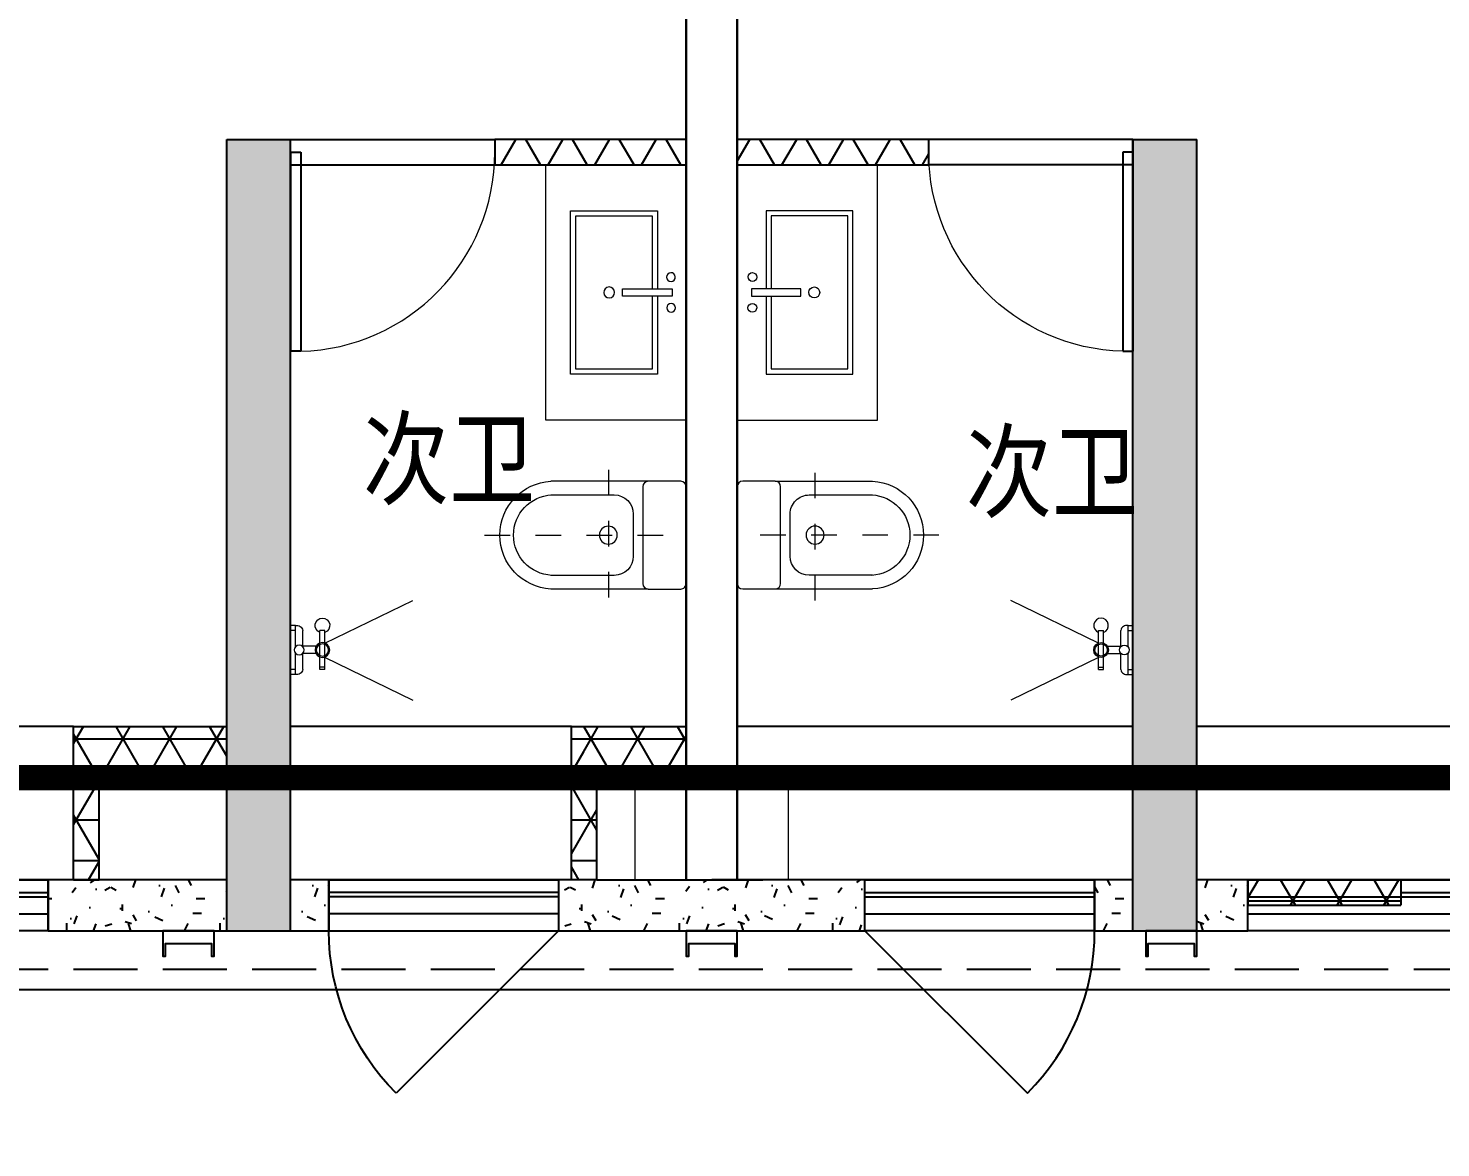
# Model space of a CAD drawing. Extents: x 512858 to 514372, y -232486 to -231710.
# Drawn here: x 513793.05 to 513798.58, y -231988.37 to -231983.99 of the extents above; entities that cross this region are included whole.
import ezdxf

# ---------------------------------------------------------------- set-up
doc = ezdxf.new("R2010")
doc.units = 0
doc.header["$LTSCALE"] = 1000
for name, pattern in [('3、6#-腰线-标准层$0$DASH', [0.35, 0.25, -0.1]), ('A1户型$1$CACHE2', [0.1875, 0.125, -0.0625]), ('A1户型$1$DASH', [0.35, 0.25, -0.1]), ('A2户型$1$CACHE2', [0.1875, 0.125, -0.0625]), ('A2户型$1$DASH', [0.35, 0.25, -0.1])]:
    doc.linetypes.add(name, pattern=pattern)
doc.layers.get('0').update_dxf_attribs({"color": 252})
for name, color, linetype in [('3、6#-腰线-标准层$0$板边线', 252, 'Continuous'), ('6#-造型-1F（实施版）金属型材-METAL-S', 253, 'Continuous'), ('6#-造型-深灰色铝合金百叶', 252, 'Continuous'), ('A-ANNO-100-TXT', 252, 'Continuous'), ('A1户型$1$A-DOOR', 252, 'Continuous'), ('A1户型$1$A-METAL-E', 252, 'Continuous'), ('A1户型$1$A-PART-S', 252, 'Continuous'), ('A1户型$1$A-PATT-COLU', 252, 'Continuous'), ('A1户型$1$A-STR-CONC-B', 252, 'Continuous'), ('A1户型$1$A-STR-CONC-E', 252, 'Continuous'), ('A1户型$1$A-STR-CONC-H', 252, 'A1户型$1$CACHE2'), ('A1户型$1$A-WALL-S', 252, 'Continuous'), ('A1户型$1$A-WINDOW', 252, 'Continuous'), ('A2户型$1$A-DOOR', 252, 'Continuous'), ('A2户型$1$A-METAL-E', 252, 'Continuous'), ('A2户型$1$A-PART-S', 252, 'Continuous'), ('A2户型$1$A-PATT-COLU', 252, 'Continuous'), ('A2户型$1$A-STR-CONC-B', 252, 'Continuous'), ('A2户型$1$A-STR-CONC-E', 252, 'Continuous'), ('A2户型$1$A-STR-CONC-H', 252, 'A2户型$1$CACHE2'), ('A2户型$1$A-WALL-S', 252, 'Continuous'), ('A2户型$1$A-WINDOW', 252, 'Continuous'), ('看线', 253, 'Continuous')]:
    doc.layers.add(name, color=color, linetype=linetype)
for name, color, linetype, lineweight in [('A1户型$1$AE-FURN-MOVE', 252, 'Continuous', 20), ('A2户型$1$AE-FURN-MOVE', 252, 'Continuous', 20), ('面积-计容-住宅-1', 1, 'Continuous', 0)]:
    doc.layers.add(name, color=color, linetype=linetype, lineweight=lineweight)
doc.styles.add('TYDG_02', font='TSSDENG.shx', dxfattribs={"width": 0.8, "bigfont": 'hztxt.shx'})
pattern_1 = [(0, (0, 0), (0, 158.75), []), (60, (0, 0), (-137.4815328507796, 79.37500000000001), []), (120, (0, 0), (-137.4815328507796, -79.37499999999996), [])]
pattern_2 = [(0, (177, -183), (300, 600), [0, -600]), (0, (-174, -264), (300, 600), [0, -600]), (0, (21, -270), (300, 600), [0, -600]), (0, (234, -93), (300, 600), [0, -600]), (0, (-15, -300), (300, 600), [0, -600]), (0, (294, 285), (300, 600), [0, -600]), (0, (111, 237), (300, 600), [0, -600]), (0, (207, 162), (300, 600), [0, -600]), (0, (-282, 150), (300, 600), [0, -600]), (0, (12, 123), (300, 600), [0, -600]), (0, (-102, -30), (300, 600), [0, -600]), (0, (-96, -255), (300, 600), [0, -600]), (0, (129, -279), (300, 600), [0, -600]), (0, (294, -15), (300, 600), [0, -600]), (0, (-267, -108), (300, 600), [0, -600]), (0, (-216, -6), (300, 600), [0, -600]), (0, (18, -48), (300, 600), [0, -600]), (0, (-66, -135), (300, 600), [0, -600]), (0, (-114, 63), (300, 600), [0, -600]), (0, (-39, 288), (300, 600), [0, -600]), (0, (-243, -234), (300, 600), [0, -600]), (0, (87, 165), (300, 600), [0, -600]), (0, (-192, 174), (300, 600), [0, -600]), (0, (-240, 252), (300, 600), [0, -600]), (130.601294, (257.142858, 97.142856), (-1499.999983430985, 1800.000007869767), [26.341554, -11037.111]), (18.4349488, (214.285716, 108.571428), (1499.99999446807, 599.9999955732223), [27.10524, -3767.6279]), (90, (214.285716, 82.857144), (300.0000000000001, 600), [25.714284, -1174.28565]), (161.565051, (240, 74.285712), (-1500.000007552608, 599.9999552724113), [27.10524, -3767.6279]), (53.1301023, (240, 74.285712), (300.0000005671201, 599.9999997164399), [28.57143, -2971.4285]), (135, (262.857144, -231.42852), (-300.0000362661431, 599.9999593952012), [24.24366, -1672.8126]), (45, (228.571428, -231.42852), (299.999998082377, 599.9999975789675), [24.24366, -1672.8126]), (135, (245.714286, -248.57142), (-300.0000362661431, 599.9999593952012), [24.24366, -1672.8126]), (45, (245.714286, -248.57142), (299.999998082377, 599.9999975789675), [24.24366, -1672.8126]), (116.565051, (-25.71426, 171.428574), (-5.21929867325e-05, 1199.999967353521), [31.943826, -638.8765000000001]), (180, (-39.99995999999999, 199.999998), (-299.9999999999999, 600), [34.285716, -565.71425]), (63.43494880000001, (-88.57139999999998, 171.428574), (2.7161453531e-06, 1199.999994186336), [31.943826, -638.8765000000001]), (116.565051, (-74.2857, 142.857144), (-5.21929867325e-05, 1199.999967353521), [31.943826, -638.8765000000001]), (0, (-74.2857, 142.857144), (300, 600), [34.285716, -565.71425]), (63.43494880000001, (-39.99995999999999, 142.857144), (2.7161453531e-06, 1199.999994186336), [31.943826, -638.8765000000001]), (107.102728, (199.999998, -31.42854000000001), (-899.9999655924546, 3000.000004840143), [38.861346, -16282.9025]), (143.972626, (188.571426, 5.714286), (-5699.99992773809, 4199.999995246334), [38.861346, -8122.02]), (180, (157.142856, 28.57143), (-299.9999999999999, 600), [37.142856, -562.8571]), (36.02737329999999, (88.57142999999999, 5.714286), (5699.999957876589, 4199.999954722195), [38.861346, -8122.02]), (71.56505109999999, (77.142858, -28.5714), (900.0000046203285, 2999.99999483479), [36.140316, -3758.5928]), (107.102728, (88.57142999999999, -65.71428), (-899.9999655924546, 3000.000004840143), [38.861346, -16282.9025]), (143.972626, (120, -88.57139999999998), (-5699.99992773809, 4199.999995246334), [38.861346, -8122.02]), (0, (120, -88.57139999999998), (300, 600), [37.142856, -562.8571]), (36.02737329999999, (157.142856, -88.57139999999998), (5699.999957876589, 4199.999954722195), [38.861346, -8122.02]), (71.56505109999999, (188.571426, -65.71428), (900.0000046203285, 2999.99999483479), [36.140316, -3758.5928]), (150.255118, (205.714284, 248.571426), (-900.0000021301363, 599.9999925650195), [23.03502, -4814.319600000001]), (90, (185.714286, 237.14286), (300.0000000000001, 600), [22.857144, -1177.14275]), (29.7448813, (185.714286, 237.14286), (900.0000005300184, 599.9999971978212), [23.03502, -4814.319600000001]), (116.565051, (65.714286, -177.14286), (-5.21929867325e-05, 1199.999967353521), [31.943826, -638.8765000000001]), (168.690067, (51.428574, -148.5714), (-2700.000002003099, 599.9999849441089), [29.137254, -6089.685500000001]), (41.18592510000001, (0, -162.8571), (7499.999954558658, 6599.999942288418), [30.371844, -12725.802]), (90, (0, -191.42856), (300.0000000000001, 600), [28.57143, -1171.4285]), (138.814074, (22.857144, -211.42854), (-7499.999866690215, 6600.000042036299), [30.371844, -12725.802]), (16.6992442, (22.857144, -211.42854), (9899.99992551639, 2999.999968578065), [29.82945, -12498.5375]), (60.94539590000002, (51.428574, -202.85712), (299.9999992038756, 599.9999946927048), [29.416086, -12325.3395]), (109.983106, (-185.71428, 74.285712), (-1500.00000564993, 4199.999988885022), [33.44200199999999, -14012.1975]), (155.556045, (-197.14284, 105.714288), (-3900.000014866057, 1799.999962602966), [34.522986, -14465.1315]), (24.4439547, (-259.99998, 105.714288), (3900.000001945477, 1799.999991342401), [34.522986, -14465.1315]), (70.0168934, (-271.42854, 74.285712), (1500.000004522143, 4199.999989580724), [33.442002, -14012.1975]), (109.983106, (-259.99998, 42.857142), (-1500.00000564993, 4199.999988885022), [33.44200199999999, -14012.1975]), (160.016893, (-228.57138, 31.42857), (-1500.00000088163, 599.9999726666744), [33.442002, -6989.377500000001]), (19.9831065, (-228.57138, 31.42857), (1499.999991764409, 599.9999990480279), [33.442002, -6989.377500000001]), (70.0168934, (-197.14284, 42.857142), (1500.000004522143, 4199.999989580724), [33.442002, -14012.1975]), (122.005383, (37.142856, 19.999998), (-300.00004026147, 599.9999693707862), [26.954232, -5633.434]), (18.4349488, (-2.85714, 34.285716), (1499.99999446807, 599.9999955732223), [27.10524, -3767.6279]), (90, (-2.85714, 8.571426), (300.0000000000001, 600), [25.714284, -1174.28565]), (161.565051, (22.857144, 0), (-1500.000007552608, 599.9999552724113), [27.10524, -3767.6279]), (54.46232220000002, (22.857144, 0), (2099.999996957259, 2999.999995506066), [24.57807, -10298.2115]), (116.565051, (-137.14284, -125.71428), (-5.21929867325e-05, 1199.999967353521), [31.943826, -638.8765000000001]), (180, (-151.42854, -97.14282), (-299.9999999999999, 600), [31.42857, -568.5714]), (59.03624339999999, (-199.99998, -125.71428), (300.0000009765315, 599.9999970877775), [33.31972799999999, -6963.821999999998]), (120.963756, (-182.85714, -154.28568), (-300.0000409979644, 599.9999724465997), [33.319728, -6963.821999999999]), (0, (-182.85714, -154.28568), (300, 600), [31.42857, -568.5714]), (63.43494880000001, (-151.42854, -154.28568), (2.7161453531e-06, 1199.999994186336), [31.943826, -638.8765000000001])]

# ---------------------------------------------------------------- blocks, each defined once
blk = doc.blocks.new('2新147A2户型$0$6986586658ff3d')
at = {"layer": 'A2户型$1$AE-FURN-MOVE'}
for p, q in [((-100.8000000000466, 76.8000000002794), (-81.60000000009313, 76.8000000002794)), ((-100.7999999998137, -76.79999999981374), (-100.8000000000466, 76.8000000002794)), ((-81.5999999998603, -76.79999999981374), (-81.60000000009313, 76.8000000002794)), ((-14.39999999990687, 12.69960630335845), (-14.39999999990687, 76.79999996651895)), ((14.39999992749654, 96.00000000023283), (33.60000000009313, 96.00000000023283)), ((14.39999999990687, 12.69960627146065), (14.4000000001397, 96.00000000023283)), ((14.4000000001397, 76.8000000002794), (33.60000000009313, 76.8000000002794)), ((-66.25846837065183, 14.39999999990687), (-12.69960628706031, 14.39999999990687)), ((12.69960628729314, 14.4000000001397), (14.4000000001397, 14.4000000001397)), ((-66.258468370419, -14.39999999990687), (-12.69960629497655, -14.39999999990687)), ((-14.39999999990687, -76.79999996651895), (-14.39999999990687, -12.69960630335845)), ((12.69960629544221, -14.39999999967404), (14.4000000001397, -14.39999999967404)), ((14.39999999990687, -95.99999999976717), (14.39999999990687, -12.69960627099499)), ((-100.7999999998137, -67.19999999995343), (-81.60000000009313, -67.20000000018626)), ((-100.7999999998137, -76.79999999981374), (-81.5999999998603, -76.79999999981374)), ((14.4000000001397, -76.7999999995809), (33.5999999998603, -76.7999999995809)), ((14.40000001108274, -95.99999999976717), (33.5999999998603, -95.99999999953434))]:
    blk.add_line(p, q, dxfattribs=at)
for points in [[(-100.7999999995809, 27.15290039801039), (-444.8149358539376, 193.7543856438715)], [(-99.28472210257314, -27.64194762450643), (-444.8149358532391, -197.069886776153)]]:
    blk.add_lwpolyline(points, dxfattribs=at)
for centre, radius in [((-91.1999999997206, 2.328306e-10), 28.79999999999999), ((-91.1999999997206, 2.328306e-10), 23.99999999999999), ((0, 2.328306e-10), 19.2)]:
    blk.add_circle(centre, radius, dxfattribs=at)
for centre, radius, start, end in [((-91.19999999995343, 96.0000000053551), 28.79999999999999, 289.4712206301563, 250.5287793572664), ((9.529881745344028, 72.1051773831714), 24.38607388944711, 78.48005776720825, 168.9000772847705), ((9.529881745344028, -72.10517738224007), 24.38607388944711, 191.0999227152295, 281.5199422485274)]:
    blk.add_arc(centre, radius, start, end, dxfattribs=at)
blk = doc.blocks.new('2新148A2户型$0$A$C44931540')
at = {"layer": 'A2户型$1$AE-FURN-MOVE', "extrusion": (0.001411355736699266, -2.826872901303822e-05, 0.9999990036374354)}
blk.add_lwpolyline([(3.9897237284e-06, 1000.00002311074), (-549.9989004516492, 999.9999792237668), (-549.9989044413729, -4.38869403901e-05), (0, 0)], close=True, dxfattribs=at)
for points, elevation in [([(-112.9724478468072, 513.6677774788933), (-112.9724478468072, 819.2215347021247), (-452.9717705924356, 819.2215075719511), (-452.9717705924938, 179.3611052876958), (-112.9724478468072, 179.3611324178913), (-112.9724478468363, 484.9148896211283)], -0.0014134364505641), ([(-132.9724080082942, 513.6677758830243), (-132.9724080082942, 799.2215331221961), (-432.9718104309486, 799.2215091838405), (-432.9718104309777, 199.3611068676427), (-132.9724080082942, 199.3611308059402), (-132.9724080083234, 484.9148880252592)], -0.001413436450543)]:
    blk.add_lwpolyline(points, dxfattribs=dict(at, elevation=elevation))
at = {"layer": 'A2户型$1$AE-FURN-MOVE', "extrusion": (0.001411355736699266, -2.826872901303822e-05, 0.9999990036374354), "elevation": -0.0014134364505937}
blk.add_lwpolyline([(-249.3888331852561, 484.9148787357938), (-55.40215224509286, 484.9148942149149), (-55.40215224515108, 513.66778207268), (-249.388833185227, 513.6677665935443)], close=True, dxfattribs=at)
at = {"layer": 'A2户型$1$AE-FURN-MOVE'}
for centre, major_axis, ratio, start_param, end_param in [((-59.01222893525847, 559.7095077006345), (0.342412836543168, 17.09543860000018), 0.9999990036374355, -1.550769539253337, 4.732415767926249), ((-301.5959025631019, 499.2913307312921), (0.4280160456305428, 21.36929825000121), 0.9999990036374353, -1.550769539255603, 4.732415767923984), ((-59.72046694415623, 438.9196597881056), (0.342412836543168, 17.09543860000018), 0.9999990036374355, -1.550769539253337, 4.732415767926249)]:
    blk.add_ellipse(centre, major_axis=major_axis, ratio=ratio, start_param=start_param, end_param=end_param, dxfattribs=at)
blk = doc.blocks.new('2新144A2户型$0$69865866586652f-nezb')
at = {"color": 250, "linetype": 'A2户型$1$DASH', "ltscale": 0.2}
for p, q in [((296756.9578622218, 367900.9433866178), (296756.9578622218, 367110.7504130057)), ((296501.2078622218, 367415.7504130056), (297012.7078622218, 367415.7504130055))]:
    blk.add_line(p, q, dxfattribs=at)
for p, q in [((296545.8864336504, 367259.3218415772), (296545.8864336504, 367640.6232263052)), ((296968.0292907933, 367259.3218415772), (296968.0292907933, 367640.6232263052))]:
    blk.add_line(p, q)
at = {"color": 250}
blk.add_lwpolyline([(296599.457862222, 367640.6232263052), (296599.4578622216, 367392.9732391588, 0.4142135623731237), (296674.4578622217, 367317.9732391588), (296839.4578622218, 367317.9732391588, 0.4142135623730951), (296914.4578622218, 367392.9732391588), (296914.457862222, 367640.6232263052)], format="xyb", dxfattribs=at)
blk.add_lwpolyline([(296545.8864336504, 367259.3218415772, -0.4142135623731278), (296567.3150050789, 367280.7504130056), (296946.6007193646, 367280.7504130055, -0.4142135623729595), (296968.0292907933, 367259.3218415769), (296968.0292907933, 367132.1789844341, -0.4142135623732138), (296946.6007193647, 367110.7504130055), (296567.3150050788, 367110.7504130057, -0.4142135623730951), (296545.8864336504, 367132.1789844343)], format="xyb", close=True)
blk.add_circle((296756.9578622218, 367415.7504130056), 35.15279190794223, dxfattribs=at)
blk.add_arc((296756.9578622218, 367629.3797336624), 211.3706793431093, 3.049187633399159, 176.9508123666008)
blk.add_arc((296756.9578622218, 367629.3797336624), 157.7992507716807, 3.049187633399159, 176.9508123666008, dxfattribs=at)
blk = doc.blocks.new('2新139A2户型$0$$DorLib2D$00000114')
at = {"color": 0}
blk.add_line((0.4999999999999964, 3.6e-15), (-0.2071067811864751, 0.7071067811864857), dxfattribs=at)
blk.add_arc((0.5000000000013856, -1.1546e-12), 1.000000000001696, 135, 180, dxfattribs=at)
blk = doc.blocks.new('2新142A2户型$0$$TCHSYS$WIN2D')
for p, q in [((-0.5, 0.5), (0.5, 0.5)), ((-0.5, 0.5), (-0.4999999999999999, -0.5)), ((0.5, 0.5), (0.4999999999999998, -0.5)), ((0.5, 0.1666666666666666), (-0.5, 0.1666666666666666)), ((0.5, -0.1666666666666667), (-0.5, -0.1666666666666667)), ((-0.4999999999999999, -0.5), (0.5, -0.5))]:
    blk.add_line(p, q)
blk = doc.blocks.new('2新137A2户型$0$$DorLib2D$00000001')
for p, q in [((0.45, 0.9750000000000001), (0.5000000000000002, 0.9750000000000001)), ((0.45, 0), (0.45, 0.9750000000000001)), ((0.5, 0), (0.5, 0.9750000000000001)), ((0.5, 0), (0.45, 0))]:
    blk.add_line(p, q)
at = {"lineweight": 13}
blk.add_arc((0.475, 0), 0.975, 91.4692835813538, 180, dxfattribs=at)
blk = doc.blocks.new('2新135A2户型')
at = {"layer": 'A2户型$1$A-PATT-COLU'}
h = blk.add_hatch(dxfattribs=at)
h.set_pattern_fill('NET3', color=256, scale=50, style=0)
h.set_pattern_definition(pattern_1)
h.paths.add_polyline_path([(-60462.02439775183, 165602.2368230212), (-59712.02440485897, 165602.2369047614), (-59712.02441575761, 165702.2369047613), (-60462.02440166736, 165702.2368230213)])
for points in [[(-58912.02434097696, 165602.2370082821), (-58662.02434097696, 165602.2370082821), (-58662.02434097696, 165702.2359415427), (-58912.02434097696, 165702.2359415427)], [(-58912.02434097693, 162702.2359415427), (-58662.02434097693, 162702.2359415427), (-58662.02434097696, 165602.2370082821), (-58912.02434097696, 165602.2370082821)], [(-58662.02434097693, 162602.2359415427), (-58662.02434097693, 162702.2359415427), (-58912.02434097693, 162702.2359415427), (-58912.02434097693, 162602.2359415427)]]:
    blk.add_hatch(color=256, dxfattribs=at).paths.add_polyline_path(points)
h = blk.add_hatch(dxfattribs=at)
h.set_pattern_fill('加气混凝土', color=256, scale=50, style=0)
h.set_pattern_definition(pattern_2)
h.paths.add_polyline_path([(-60762.02428420165, 162802.2359415427), (-60762.02428420165, 162602.2359415427), (-60562.02428420165, 162602.2359415427), (-60562.02428420165, 162802.2359415427)])
h = blk.add_hatch(dxfattribs=at)
h.set_pattern_fill('加气混凝土', color=256, scale=50, style=0)
h.set_pattern_definition(pattern_2)
h.paths.add_polyline_path([(-60562.02428420165, 162602.2359415427), (-59962.02434097529, 162602.2359415418), (-59962.02434097529, 162802.2359415417), (-60562.02428420165, 162802.2359415427)])
h = blk.add_hatch(dxfattribs=at)
h.set_pattern_fill('加气混凝土', color=256, scale=50, style=0)
h.set_pattern_definition(pattern_2)
h.paths.add_polyline_path([(-58912.02434099197, 162802.2359415428), (-59062.02434097767, 162802.2359415418), (-59062.02434097767, 162602.2359415417), (-58912.02434099197, 162602.2359415425)])
h = blk.add_hatch(dxfattribs=at)
h.set_pattern_fill('加气混凝土', color=256, scale=50, style=0)
h.set_pattern_definition(pattern_2)
h.paths.add_polyline_path([(-58662.0243409729, 162602.2359415429), (-58462.02426095247, 162602.2359415427), (-58462.02426095247, 162802.2359415424), (-58662.0243409729, 162802.2359415424)])
h = blk.add_hatch(dxfattribs=at)
h.set_pattern_fill('NET3', color=256, scale=50, style=0)
h.set_pattern_definition(pattern_1)
h.paths.add_polyline_path([(-58462.02434097588, 162702.235934782), (-57862.02434097588, 162702.235934782), (-57862.02434097588, 162802.235934782), (-58462.02434097588, 162802.235934782)])
at = {"layer": 'A2户型$1$A-DOOR'}
for p, q in [((-58912.02441575902, 165702.2369919509, 1.367761088850492), (-59712.02441575902, 165702.2369047618, 1.367761088850492)), ((-58912.02440486038, 165602.2369919509, 1.367761088850492), (-59712.02440486038, 165602.2369047618, 1.367761088850492))]:
    blk.add_line(p, q, dxfattribs=at)
at = {"layer": 'A2户型$1$A-METAL-E'}
for points in [[(-59962.02434097696, 162802.2359415427), (-59062.02434097696, 162802.2359415427)], [(-57862.02434097588, 162802.235934782), (-56062.02426527831, 162802.2360169707)], [(-59962.02434097696, 162752.2359415427), (-59062.02434097696, 162752.2359415427)], [(-57862.02433881303, 162752.235934782), (-56062.02426311544, 162752.2360169707)]]:
    blk.add_lwpolyline(points, dxfattribs=at)
at = {"layer": 'A2户型$1$A-PART-S'}
for p, q in [((-60762.02428420165, 162802.2359415427), (-60562.02428420165, 162802.2359415427)), ((-59962.02434097529, 162802.2359415417), (-60562.02428420165, 162802.2359415427)), ((-59962.02434097529, 162602.2359415418), (-59962.02434097529, 162802.2359415417)), ((-58912.02434099197, 162802.2359415428), (-59062.02434097767, 162802.2359415418)), ((-59062.02434097767, 162802.2359415418), (-59062.02434097767, 162602.2359415417)), ((-58462.02426095247, 162802.2359415424), (-58662.0243409729, 162802.2359415424)), ((-58462.02426095247, 162602.2359415427), (-58462.02426095247, 162802.2359415424)), ((-60762.02428420165, 162602.2359415427), (-60562.02428420165, 162602.2359415427)), ((-60562.02428420165, 162602.2359415427), (-59962.02434097529, 162602.2359415418)), ((-59062.02434097767, 162602.2359415417), (-58912.02434099197, 162602.2359415425)), ((-58662.0243409729, 162602.2359415429), (-58462.02426095247, 162602.2359415427))]:
    blk.add_line(p, q, dxfattribs=at)
at = {"layer": 'A2户型$1$A-STR-CONC-B'}
for p, q in [((-58912.02434097696, 165602.2370082821), (-58912.02434097696, 165702.2359415427)), ((-58912.02434097696, 165702.2359415427), (-58662.02434097696, 165702.2359415427)), ((-58662.02434097696, 165602.2370082821), (-58662.02434097696, 165702.2359415427)), ((-58912.02434097693, 162702.2359415427), (-58912.02434097696, 165602.2370082821)), ((-58662.02434097693, 162702.2359415427), (-58662.02434097696, 165602.2370082821)), ((-58912.02434097693, 162602.2359415427), (-58912.02434097693, 162702.2359415427)), ((-58662.02434097693, 162602.2359415427), (-58662.02434097693, 162702.2359415427)), ((-58912.02434097693, 162602.2359415427), (-58662.02434097693, 162602.2359415427))]:
    blk.add_line(p, q, dxfattribs=at)
at = {"layer": 'A2户型$1$A-STR-CONC-E'}
for points in [[(-58912.02434097695, 163402.2359415425), (-60462.02434097696, 163402.2359415425)], [(-55962.0242869069, 163402.2359458683), (-58662.02434097695, 163402.2359415425)]]:
    blk.add_lwpolyline(points, dxfattribs=at)
at = {"layer": 'A2户型$1$A-STR-CONC-H', "linetype": 'A2户型$1$DASH'}
for points in [[(-58912.02434097693, 163202.2359415425), (-60462.02434097696, 163202.2359415425)], [(-55962.0242869069, 163202.2359458683), (-58662.02434097695, 163202.2359415425)]]:
    blk.add_lwpolyline(points, dxfattribs=at)
at = {"layer": 'A2户型$1$A-WALL-S'}
for p, q in [((-60662.02446040154, 167202.2341420491), (-60662.02439775225, 165602.2368081967)), ((-60462.02446040048, 167202.2341420491), (-60462.02439775225, 165602.2368160278)), ((-59712.02441575761, 165702.2369047613), (-60462.02440166736, 165702.2368230213)), ((-59712.02440485897, 165602.2369047614), (-59712.02441575761, 165702.2369047613)), ((-58912.02434098423, 165702.2369919502), (-58912.02434098423, 165602.2369919502)), ((-60662.02439775225, 165602.2368081967), (-60662.02428811686, 162802.2359415436)), ((-60462.02439775183, 165602.2368230212), (-59712.02440485897, 165602.2369047614)), ((-60462.02439775225, 165602.2368160278), (-60462.02428811675, 162802.2359415436)), ((-58462.02434097588, 162802.235934782), (-57862.02434097588, 162802.235934782)), ((-58462.02434097588, 162802.235934782), (-58462.02434097588, 162702.235934782)), ((-57862.02434097588, 162802.235934782), (-57862.02434097588, 162702.235934782)), ((-58462.02434097588, 162702.235934782), (-57862.02434097588, 162702.235934782))]:
    blk.add_line(p, q, dxfattribs=at)
at = {"layer": 'A2户型$1$AE-FURN-MOVE', "elevation": -0.0240868838926625}
blk.add_lwpolyline([(-60262.17729957215, 162802.1616032343), (-60462.02434097696, 162802.1616032343), (-60462.02434097696, 163202.2359415425), (-60262.17729957215, 163202.2359415425)], close=True, dxfattribs=at)
at = {"extrusion": (0, 0, -1), "xscale": -1, "zscale": -1, "rotation": 180}
blk.add_blockref('2新148A2户型$0$A$C44931540', (60462.17793613765, 165602.2368236824), dxfattribs=at)
at = {"layer": 'A2户型$1$A-DOOR', "xscale": -800, "yscale": 800, "zscale": 100, "rotation": 180.0000062444626}
blk.add_blockref('2新137A2户型$0$$DorLib2D$00000001', (-59312.0244103097, 165652.2369483564), dxfattribs=at)
at = {"layer": 'A2户型$1$A-WINDOW', "yscale": -200, "zscale": 200}
for p, xscale in [((-59512.02434097698, 162702.2359415427), -900), ((-57262.0242609516, 162702.2359415427), -2400)]:
    blk.add_blockref('2新142A2户型$0$$TCHSYS$WIN2D', p, dxfattribs=dict(at, xscale=xscale))
at = {"layer": 'A2户型$1$A-WINDOW', "linetype": 'A2户型$1$CACHE2', "xscale": 900, "yscale": 900, "zscale": -900, "rotation": 180}
blk.add_blockref('2新139A2户型$0$$DorLib2D$00000114', (-59512.02434097696, 162602.2359415427), dxfattribs=at)
at = {"layer": 'A2户型$1$AE-FURN-MOVE', "extrusion": (0, 0, -1), "zscale": -0.9999999999999993, "rotation": 90.00000444296052}
blk.add_blockref('2新144A2户型$0$69865866586652f-nezb', (427572.9511311755, -132604.6922804861), dxfattribs=at)
at = {"layer": 'A2户型$1$AE-FURN-MOVE', "extrusion": (-2.827976156196285e-05, -4.507569148910896e-07, -0.999999999600026), "xscale": -1, "zscale": -1}
blk.add_blockref('2新147A2户型$0$6986586658ff3d', (58945.62427860147, 163702.2359483318, 1.592271358224917), dxfattribs=at)
blk = doc.blocks.new('2新125A1户型$0$69865866586652f-nezb')
at = {"color": 250, "linetype": 'A1户型$1$DASH', "ltscale": 0.2}
for p, q in [((296756.9578622218, 367900.9433866178), (296756.9578622218, 367110.7504130057)), ((296501.2078622218, 367415.7504130056), (297012.7078622218, 367415.7504130055))]:
    blk.add_line(p, q, dxfattribs=at)
for p, q in [((296545.8864336504, 367259.3218415772), (296545.8864336504, 367640.6232263052)), ((296968.0292907933, 367259.3218415772), (296968.0292907933, 367640.6232263052))]:
    blk.add_line(p, q)
at = {"color": 250}
blk.add_lwpolyline([(296599.457862222, 367640.6232263052), (296599.4578622216, 367392.9732391588, 0.4142135623731237), (296674.4578622217, 367317.9732391588), (296839.4578622218, 367317.9732391588, 0.4142135623730951), (296914.4578622218, 367392.9732391588), (296914.457862222, 367640.6232263052)], format="xyb", dxfattribs=at)
blk.add_lwpolyline([(296545.8864336504, 367259.3218415772, -0.4142135623731278), (296567.3150050789, 367280.7504130056), (296946.6007193646, 367280.7504130055, -0.4142135623729595), (296968.0292907933, 367259.3218415769), (296968.0292907933, 367132.1789844341, -0.4142135623732138), (296946.6007193647, 367110.7504130055), (296567.3150050788, 367110.7504130057, -0.4142135623730951), (296545.8864336504, 367132.1789844343)], format="xyb", close=True)
blk.add_circle((296756.9578622218, 367415.7504130056), 35.15279190794223, dxfattribs=at)
blk.add_arc((296756.9578622218, 367629.3797336624), 211.3706793431093, 3.049187633399159, 176.9508123666008)
blk.add_arc((296756.9578622218, 367629.3797336624), 157.7992507716807, 3.049187633399159, 176.9508123666008, dxfattribs=at)
blk = doc.blocks.new('2新129A1户型$0$A$C44931540')
at = {"layer": 'A1户型$1$AE-FURN-MOVE', "extrusion": (0.001411355736699266, -2.826872901303822e-05, 0.9999990036374354)}
blk.add_lwpolyline([(3.9897237284e-06, 1000.00002311074), (-549.9989004516492, 999.9999792237668), (-549.9989044413729, -4.38869403901e-05), (0, 0)], close=True, dxfattribs=at)
for points, elevation in [([(-112.9724478468072, 513.6677774788933), (-112.9724478468072, 819.2215347021247), (-452.9717705924356, 819.2215075719511), (-452.9717705924938, 179.3611052876958), (-112.9724478468072, 179.3611324178913), (-112.9724478468363, 484.9148896211283)], -0.0014134364505641), ([(-132.9724080082942, 513.6677758830243), (-132.9724080082942, 799.2215331221961), (-432.9718104309486, 799.2215091838405), (-432.9718104309777, 199.3611068676427), (-132.9724080082942, 199.3611308059402), (-132.9724080083234, 484.9148880252592)], -0.001413436450543)]:
    blk.add_lwpolyline(points, dxfattribs=dict(at, elevation=elevation))
at = {"layer": 'A1户型$1$AE-FURN-MOVE', "extrusion": (0.001411355736699266, -2.826872901303822e-05, 0.9999990036374354), "elevation": -0.0014134364505937}
blk.add_lwpolyline([(-249.3888331852561, 484.9148787357938), (-55.40215224509286, 484.9148942149149), (-55.40215224515108, 513.66778207268), (-249.388833185227, 513.6677665935443)], close=True, dxfattribs=at)
at = {"layer": 'A1户型$1$AE-FURN-MOVE'}
for centre, major_axis, ratio, start_param, end_param in [((-59.01222893525847, 559.7095077006345), (0.342412836543168, 17.09543860000018), 0.9999990036374355, -1.550769539253337, 4.732415767926249), ((-301.5959025631019, 499.2913307312921), (0.4280160456305428, 21.36929825000121), 0.9999990036374353, -1.550769539255603, 4.732415767923984), ((-59.72046694415623, 438.9196597881056), (0.342412836543168, 17.09543860000018), 0.9999990036374355, -1.550769539253337, 4.732415767926249)]:
    blk.add_ellipse(centre, major_axis=major_axis, ratio=ratio, start_param=start_param, end_param=end_param, dxfattribs=at)
blk = doc.blocks.new('2新120A1户型$0$$DorLib2D$00000114')
at = {"color": 0}
blk.add_line((0.4999999999999964, 3.6e-15), (-0.2071067811864751, 0.7071067811864857), dxfattribs=at)
blk.add_arc((0.5000000000013856, -1.1546e-12), 1.000000000001696, 135, 180, dxfattribs=at)
blk = doc.blocks.new('2新128A1户型$0$6986586658ff3d')
at = {"layer": 'A1户型$1$AE-FURN-MOVE'}
for p, q in [((-100.8000000000466, 76.8000000002794), (-81.60000000009313, 76.8000000002794)), ((-100.7999999998137, -76.79999999981374), (-100.8000000000466, 76.8000000002794)), ((-81.5999999998603, -76.79999999981374), (-81.60000000009313, 76.8000000002794)), ((-14.39999999990687, 12.69960630335845), (-14.39999999990687, 76.79999996651895)), ((14.39999992749654, 96.00000000023283), (33.60000000009313, 96.00000000023283)), ((14.39999999990687, 12.69960627146065), (14.4000000001397, 96.00000000023283)), ((14.4000000001397, 76.8000000002794), (33.60000000009313, 76.8000000002794)), ((-66.25846837065183, 14.39999999990687), (-12.69960628706031, 14.39999999990687)), ((12.69960628729314, 14.4000000001397), (14.4000000001397, 14.4000000001397)), ((-66.258468370419, -14.39999999990687), (-12.69960629497655, -14.39999999990687)), ((-14.39999999990687, -76.79999996651895), (-14.39999999990687, -12.69960630335845)), ((12.69960629544221, -14.39999999967404), (14.4000000001397, -14.39999999967404)), ((14.39999999990687, -95.99999999976717), (14.39999999990687, -12.69960627099499)), ((-100.7999999998137, -67.19999999995343), (-81.60000000009313, -67.20000000018626)), ((-100.7999999998137, -76.79999999981374), (-81.5999999998603, -76.79999999981374)), ((14.4000000001397, -76.7999999995809), (33.5999999998603, -76.7999999995809)), ((14.40000001108274, -95.99999999976717), (33.5999999998603, -95.99999999953434))]:
    blk.add_line(p, q, dxfattribs=at)
for points in [[(-100.7999999995809, 27.15290039801039), (-444.8149358539376, 193.7543856438715)], [(-99.28472210257314, -27.64194762450643), (-444.8149358532391, -197.069886776153)]]:
    blk.add_lwpolyline(points, dxfattribs=at)
for centre, radius in [((-91.1999999997206, 2.328306e-10), 28.79999999999999), ((-91.1999999997206, 2.328306e-10), 23.99999999999999), ((0, 2.328306e-10), 19.2)]:
    blk.add_circle(centre, radius, dxfattribs=at)
for centre, radius, start, end in [((-91.19999999995343, 96.0000000053551), 28.79999999999999, 289.4712206301563, 250.5287793572664), ((9.529881745344028, 72.1051773831714), 24.38607388944711, 78.48005776720825, 168.9000772847705), ((9.529881745344028, -72.10517738224007), 24.38607388944711, 191.0999227152295, 281.5199422485274)]:
    blk.add_arc(centre, radius, start, end, dxfattribs=at)
blk = doc.blocks.new('2新131A1户型$0$A$C6D876D17')
at = {"layer": 'A1户型$1$AE-FURN-MOVE', "extrusion": (2.827976141853308e-05, -4.507659133539713e-07, -0.999999999600026), "zscale": -1, "rotation": 1.82311984913e-05}
blk.add_blockref('2新128A1户型$0$6986586658ff3d', (-15083.5999316032, 2400.002320063074, 0.4245718410061119), dxfattribs=at)
blk = doc.blocks.new('2新123A1户型$0$$TCHSYS$WIN2D')
for p, q in [((-0.5, 0.5), (0.5, 0.5)), ((-0.5, 0.5), (-0.4999999999999999, -0.5)), ((0.5, 0.5), (0.4999999999999998, -0.5)), ((0.5, 0.1666666666666666), (-0.5, 0.1666666666666666)), ((0.5, -0.1666666666666667), (-0.5, -0.1666666666666667)), ((-0.4999999999999999, -0.5), (0.5, -0.5))]:
    blk.add_line(p, q)
blk = doc.blocks.new('2新117A1户型$0$$DorLib2D$00000001')
for p, q in [((0.45, 0.9750000000000001), (0.5000000000000002, 0.9750000000000001)), ((0.45, 0), (0.45, 0.9750000000000001)), ((0.5, 0), (0.5, 0.9750000000000001)), ((0.5, 0), (0.45, 0))]:
    blk.add_line(p, q)
at = {"lineweight": 13}
blk.add_arc((0.475, 0), 0.975, 91.4692835813538, 180, dxfattribs=at)
blk = doc.blocks.new('2新115A1户型')
at = {"layer": 'A1户型$1$A-PATT-COLU'}
for points in [[(-62462.02434097696, 165602.2359415428), (-62212.02434097696, 165602.2359415428), (-62212.02434097696, 165702.2359415427), (-62462.02434097696, 165702.2359415427)], [(-62462.02434097695, 163302.2359415428), (-62212.02434097695, 163302.2359415428), (-62212.02434097696, 165602.2359415428), (-62462.02434097696, 165602.2359415428)], [(-62462.0243409777, 162702.2359415429), (-62212.0243409777, 162702.2359415426), (-62212.02434097695, 163302.2359415426), (-62462.02434097695, 163302.2359415429)], [(-62212.02434097782, 162602.2359415539), (-62212.0243409777, 162702.2359415426), (-62462.0243409777, 162702.2359415429), (-62462.02434097782, 162602.2359415542)]]:
    blk.add_hatch(color=256, dxfattribs=at).paths.add_polyline_path(points)
h = blk.add_hatch(dxfattribs=at)
h.set_pattern_fill('NET3', color=256, scale=50, style=0)
h.set_pattern_definition(pattern_1)
h.paths.add_polyline_path([(-60662.02434097692, 165702.2359415416), (-61412.02434097739, 165702.2359415417), (-61412.02434097741, 165602.2359415424), (-60662.02434097692, 165602.2359415418)])
h = blk.add_hatch(dxfattribs=at)
h.set_pattern_fill('NET3', color=256, scale=50, style=0)
h.set_pattern_definition(pattern_1)
h.paths.add_polyline_path([(-62962.02434097481, 162802.2359415413), (-62962.02434097816, 163202.2359415425), (-63062.02434097491, 163402.2359415425), (-63062.02434097481, 162802.2359415409)])
h = blk.add_hatch(dxfattribs=at)
h.set_pattern_fill('NET3', color=256, scale=50, style=0)
h.set_pattern_definition(pattern_1)
h.paths.add_polyline_path([(-63062.02434097491, 163402.2359415425), (-62962.02434097816, 163202.2359415425), (-62462.02434097649, 163202.2359415425), (-62462.02434097649, 163402.2359415425)])
h = blk.add_hatch(dxfattribs=at)
h.set_pattern_fill('NET3', color=256, scale=50, style=0)
h.set_pattern_definition(pattern_1)
h.paths.add_polyline_path([(-61112.02434097629, 162802.235941543), (-61012.0243409763, 162802.235941543), (-61012.0243409763, 163202.2359415433), (-61112.02434097629, 163402.2359415433)])
h = blk.add_hatch(dxfattribs=at)
h.set_pattern_fill('NET3', color=256, scale=50, style=0)
h.set_pattern_definition(pattern_1)
h.paths.add_polyline_path([(-61112.02434097629, 163402.2359415433), (-61012.0243409763, 163202.2359415433), (-60662.02434097902, 163202.2359415433), (-60662.02434097902, 163402.2359415433)])
h = blk.add_hatch(dxfattribs=at)
h.set_pattern_fill('加气混凝土', color=256, scale=50, style=0)
h.set_pattern_definition(pattern_2)
h.paths.add_polyline_path([(-62462.02434097754, 162802.2359415429), (-63162.25251265048, 162802.2359415428), (-63162.25251265048, 162602.2359415424), (-62462.0243409778, 162602.2359415426)])
h = blk.add_hatch(dxfattribs=at)
h.set_pattern_fill('加气混凝土', color=256, scale=50, style=0)
h.set_pattern_definition(pattern_2)
h.paths.add_polyline_path([(-62212.02434096862, 162602.2359415416), (-62062.20163308162, 162602.2359415421), (-62062.20163308158, 162802.2359415419), (-62212.02434096838, 162802.2359415431)])
h = blk.add_hatch(dxfattribs=at)
h.set_pattern_fill('加气混凝土', color=256, scale=50, style=0)
h.set_pattern_definition(pattern_2)
h.paths.add_polyline_path([(-61012.02434097694, 162802.2359415425), (-61162.20163308159, 162802.2359415415), (-61162.20163308162, 162602.2359415427), (-61012.02434097697, 162602.2359415425)])
h = blk.add_hatch(dxfattribs=at)
h.set_pattern_fill('加气混凝土', color=256, scale=50, style=0)
h.set_pattern_definition(pattern_2)
h.paths.add_polyline_path([(-61012.02434097694, 162802.2359415425), (-61012.02434097697, 162602.2359415425), (-60562.02434097697, 162602.2359415425), (-60562.02434097694, 162802.2359415425)])
h = blk.add_hatch(dxfattribs=at)
h.set_pattern_fill('加气混凝土', color=256, scale=50, style=0)
h.set_pattern_definition(pattern_2)
h.paths.add_polyline_path([(-60562.0243409769, 162802.2359415425), (-60562.02434097701, 162602.2359415425), (-60362.02434097701, 162602.2359415423), (-60362.0243409769, 162802.2359415423)])
at = {"layer": 'A1户型$1$A-DOOR'}
for p, q in [((-62212.02434097693, 165702.2359415428), (-61412.02434097693, 165702.2359415427)), ((-62212.02434097695, 165602.2359415428), (-61412.02434097695, 165602.2359415427))]:
    blk.add_line(p, q, dxfattribs=at)
at = {"layer": 'A1户型$1$A-METAL-E'}
for points in [[(-65262.25251264929, 162802.2359415427), (-63162.25251264811, 162802.2359415427)], [(-61162.20163308238, 162802.2359415427), (-62062.20163308377, 162802.2359415437)], [(-65262.25251264929, 162752.2359415427), (-63162.25251264811, 162752.2359415427)], [(-61162.20163308244, 162752.2359415427), (-62062.20163308383, 162752.2359415437)]]:
    blk.add_lwpolyline(points, dxfattribs=at)
at = {"layer": 'A1户型$1$A-PART-S'}
for p, q in [((-62462.02434097754, 162802.2359415429), (-63162.25251265048, 162802.2359415428)), ((-63162.25251265048, 162802.2359415428), (-63162.25251265048, 162602.2359415424)), ((-62062.20163308158, 162802.2359415419), (-62212.02434096838, 162802.2359415431)), ((-62062.20163308162, 162602.2359415421), (-62062.20163308158, 162802.2359415419)), ((-61012.02434097694, 162802.2359415425), (-61162.20163308159, 162802.2359415415)), ((-61162.20163308159, 162802.2359415415), (-61162.20163308162, 162602.2359415427)), ((-61012.02434097694, 162802.2359415425), (-60562.02434097694, 162802.2359415425)), ((-60562.0243409769, 162802.2359415425), (-60362.0243409769, 162802.2359415423)), ((-63162.25251265048, 162602.2359415424), (-62462.0243409778, 162602.2359415426)), ((-62212.02434096862, 162602.2359415416), (-62062.20163308162, 162602.2359415421)), ((-61162.20163308162, 162602.2359415427), (-61012.02434097697, 162602.2359415425)), ((-61012.02434097697, 162602.2359415425), (-60562.02434097697, 162602.2359415425)), ((-60562.02434097701, 162602.2359415425), (-60362.02434097701, 162602.2359415423))]:
    blk.add_line(p, q, dxfattribs=at)
at = {"layer": 'A1户型$1$A-STR-CONC-B'}
for p, q in [((-62462.02434097696, 165602.2359415428), (-62462.02434097696, 165702.2359415427)), ((-62462.02434097696, 165702.2359415427), (-62212.02434097696, 165702.2359415427)), ((-62212.02434097696, 165602.2359415428), (-62212.02434097696, 165702.2359415427)), ((-62462.02434097695, 163302.2359415428), (-62462.02434097696, 165602.2359415428)), ((-62212.02434097695, 163302.2359415428), (-62212.02434097696, 165602.2359415428)), ((-62462.0243409777, 162702.2359415429), (-62462.02434097695, 163302.2359415429)), ((-62212.0243409777, 162702.2359415426), (-62212.02434097695, 163302.2359415426)), ((-62462.02434097782, 162602.2359415542), (-62462.0243409777, 162702.2359415429)), ((-62212.02434097782, 162602.2359415539), (-62212.0243409777, 162702.2359415426)), ((-62462.02434097782, 162602.2359415542), (-62212.02434097782, 162602.2359415539))]:
    blk.add_line(p, q, dxfattribs=at)
at = {"layer": 'A1户型$1$A-STR-CONC-E'}
for points in [[(-63062.02434097794, 163402.2359415427), (-65762.02434097682, 163402.2359415427)], [(-61112.02434097629, 163402.2359415433), (-62212.02434097695, 163402.2359415419)]]:
    blk.add_lwpolyline(points, dxfattribs=at)
at = {"layer": 'A1户型$1$A-STR-CONC-H', "linetype": 'A1户型$1$DASH'}
for points in [[(-63062.02434097794, 163202.2359415427), (-65762.02434097682, 163202.2359415427)], [(-61112.02434097629, 163202.2359415419), (-62212.02434097695, 163202.2359415419)]]:
    blk.add_lwpolyline(points, dxfattribs=at)
at = {"layer": 'A1户型$1$A-WALL-S'}
for p, q in [((-60662.02434097696, 165602.2359415426), (-60662.0243409768, 167202.2341420532)), ((-60462.02434097696, 165602.2359415426), (-60462.02434097666, 167202.2341420532)), ((-62212.02434096806, 165602.2359415419), (-62212.02434096806, 165702.2359415418)), ((-60662.02434097692, 165702.2359415416), (-61412.02434097739, 165702.2359415417)), ((-61412.02434097739, 165702.2359415417), (-61412.02434097741, 165602.2359415424)), ((-61412.02434097741, 165602.2359415424), (-60662.02434097692, 165602.2359415418)), ((-60662.02434097696, 163302.2359415427), (-60662.02434097696, 165602.2359415426)), ((-60462.02434097696, 163302.2359415427), (-60462.02434097696, 165602.2359415426)), ((-63062.02434097481, 162802.2359415409), (-63062.02434097491, 163402.2359415425)), ((-63062.02434097491, 163402.2359415425), (-62462.02434097649, 163402.2359415425)), ((-61112.02434097629, 162802.235941543), (-61112.02434097629, 163402.2359415433)), ((-61112.02434097629, 163402.2359415433), (-60662.02434097902, 163402.2359415433)), ((-60662.02434097902, 162802.235941543), (-60662.02434097696, 163302.2359415427)), ((-60462.02434097901, 162802.235941543), (-60462.02434097696, 163302.2359415427)), ((-62962.02434097481, 162802.2359415413), (-62962.02434097816, 163202.2359415425)), ((-62962.02434097816, 163202.2359415425), (-62462.02434097649, 163202.2359415425)), ((-61012.0243409763, 162802.235941543), (-61012.0243409763, 163202.2359415433)), ((-61012.0243409763, 163202.2359415433), (-60662.02434097902, 163202.2359415433)), ((-63062.02434097481, 162802.2359415409), (-62962.02434097481, 162802.2359415413))]:
    blk.add_line(p, q, dxfattribs=at)
at = {"layer": 'A1户型$1$AE-FURN-MOVE'}
blk.add_lwpolyline([(-60862.02434097903, 163202.2359415413), (-60662.02434097903, 163202.2359415413), (-60662.02434097903, 162802.2359415418), (-60862.02434097903, 162802.2359415418)], close=True, dxfattribs=at)
at = {"extrusion": (0, 0, -1), "zscale": -1, "rotation": 180}
blk.add_blockref('2新129A1户型$0$A$C44931540', (60662.20163109386, 165602.1505476508), dxfattribs=at)
blk.add_blockref('2新131A1户型$0$A$C6D876D17', (-77262.02434097696, 161302.2341420536))
at = {"layer": 'A1户型$1$A-DOOR', "xscale": -800, "yscale": -800, "zscale": 100, "rotation": 359.9999999999926}
blk.add_blockref('2新117A1户型$0$$DorLib2D$00000001', (-61812.02434097694, 165652.2359415428), dxfattribs=at)
at = {"layer": 'A1户型$1$A-WINDOW', "xscale": -2100, "yscale": -200, "zscale": 200}
blk.add_blockref('2新123A1户型$0$$TCHSYS$WIN2D', (-64212.25251264928, 162702.2359415427), dxfattribs=at)
at = {"layer": 'A1户型$1$A-WINDOW', "xscale": 900, "yscale": 200, "zscale": 200, "rotation": 359.9999999999914}
blk.add_blockref('2新123A1户型$0$$TCHSYS$WIN2D', (-61612.20163308238, 162702.2359415426), dxfattribs=at)
at = {"layer": 'A1户型$1$A-WINDOW', "linetype": 'A1户型$1$CACHE2', "xscale": -900, "yscale": 900, "zscale": -900, "rotation": 180}
blk.add_blockref('2新120A1户型$0$$DorLib2D$00000114', (-61612.2016330835, 162602.2359415427), dxfattribs=at)
at = {"layer": 'A1户型$1$AE-FURN-MOVE', "extrusion": (0, 0, -1), "zscale": -1, "rotation": 270}
blk.add_blockref('2新125A1户型$0$69865866586652f-nezb', (-306448.5487251598, 460909.1059943584), dxfattribs=at)
blk = doc.blocks.new('2新156a-A$C52842E96')
at = {"layer": '6#-造型-深灰色铝合金百叶'}
blk.add_lwpolyline([(0, 0), (0, -100), (10, -100), (10, -50), (190, -50), (190, -100), (200, -100), (200, -1.45519e-11), (0, -1.45519e-11)], dxfattribs=at)
blk = doc.blocks.new('2新79A$C4C87463F')
at = {"layer": '3、6#-腰线-标准层$0$板边线', "color": 8, "linetype": '3、6#-腰线-标准层$0$DASH'}
blk.add_lwpolyline([(23199.75812437152, 17649.94702128152), (-50.10454594343901, 17649.94702128152, 0.4142135623730951), (-250.104545943439, 17449.94702128152), (-250.104545942042, 4149.947021281522, 0.4142135623730951), (-50.10454594204202, 3949.947021281521), (7349.67688982049, 3949.947021281521), (7349.67688982049, 1349.810245036322, 0.4142135623730951), (7549.67688982049, 1149.810245036322), (21199.84726397181, 1150.007137917157)], format="xyb", dxfattribs=at)
at = {"layer": '6#-造型-1F（实施版）金属型材-METAL-S'}
blk.add_lwpolyline([(23199.75812437152, 17729.94702128152), (-50.10454594343901, 17729.94702128152, 0.4142135623730951), (-330.104545943439, 17449.94702128152), (-330.104545942042, 4149.947021281522, 0.4142135623730951), (-50.10454594204202, 3869.947021281521), (7269.67688982049, 3869.947021281521), (7269.67688982049, 1349.810245036322, 0.4142135623730951), (7549.67688982049, 1069.810245036322), (21199.84841790842, 1070.007137925539)], format="xyb", dxfattribs=at)
at = {"layer": '看线'}
for p in [(14550, 1299.941880196042), (16600, 1299.941880196042), (18400, 1299.941880196042)]:
    blk.add_blockref('2新156a-A$C52842E96', p, dxfattribs=at)

msp = doc.modelspace()

# ---------------------------------------------------------------- linework, layer by layer
at = {"layer": '面积-计容-住宅-1', "const_width": 0.1}
msp.add_lwpolyline([(513810.4245362729, -231988.3243906562), (513803.9245362729, -231988.3243906562), (513803.9245363717, -231987.1243893995), (513800.9245362729, -231987.1243893995), (513800.9245362729, -231986.9243888567), (513787.324536273, -231986.9243888567), (513787.324536273, -231984.1243888567), (513785.824536273, -231984.1243888567)], dxfattribs=at)

# ---------------------------------------------------------------- block references
at = {"xscale": 0.001, "yscale": 0.001, "zscale": 0.001}
for name, p in [('2新115A1户型', (513856.2865607127, -232150.126625341)), ('2新135A2户型', (513856.2865607127, -232150.126625341)), ('2新79A$C4C87463F', (513779.0246409177, -231988.8243364207))]:
    msp.add_blockref(name, p, dxfattribs=at)

# ---------------------------------------------------------------- texts
at = {"layer": 'A-ANNO-100-TXT', "style": 'TYDG_02'}
for p in [(513794.3577966959, -231985.8561368667, 0.0023852745501964), (513796.7196978508, -231985.9063127225, 0.0004461862405105)]:
    msp.add_text('次卫', height=0.3375886524822695, dxfattribs=at).set_placement(p)

doc.saveas('drawing.dxf')
